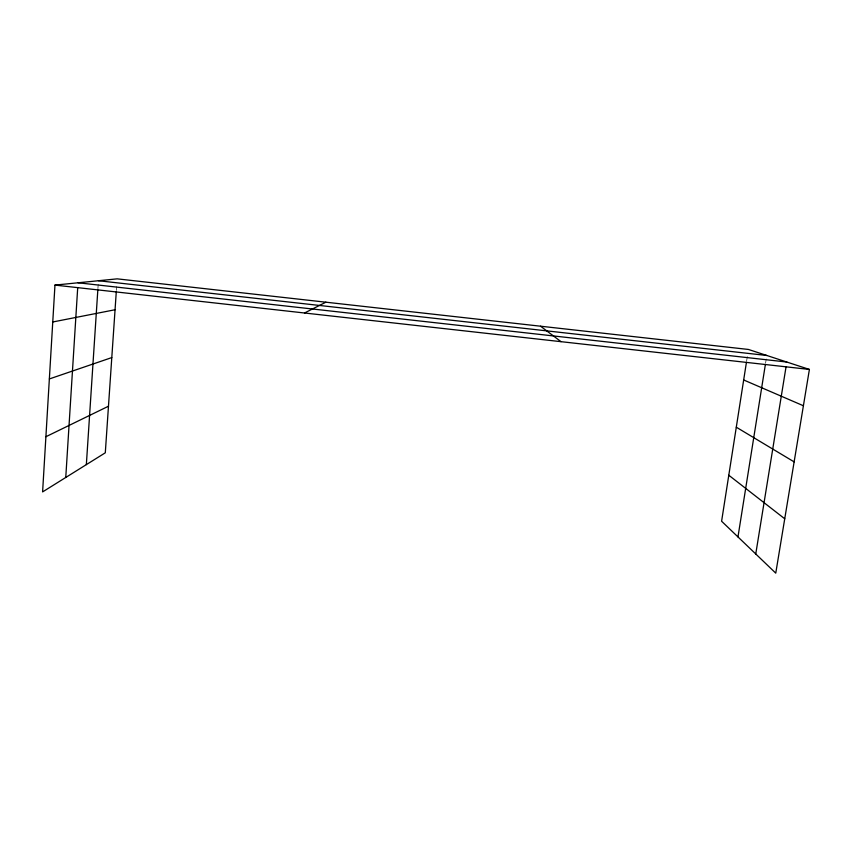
<?xml version="1.0" encoding="UTF-8"?>
<svg xmlns="http://www.w3.org/2000/svg" width="852" height="852" viewBox="0 0 852 852"><rect width="100%" height="100%" fill="white"/><g stroke="black" fill="none" stroke-linecap="round" stroke-linejoin="round"><path stroke-width="0.64" stroke-dasharray="4.26 3.19" d="M97.916 288.583L98.353 282.033M116.373 290.436L116.639 286.57M746.65 360.897L747.651 354.538M765.575 363.218L766.598 356.764"/><path stroke-width="1.28" d="M746.458 362.164L721.601 521.232L775.757 573.151L809.4 369.438L748.439 349.458L117.171 278.849L54.965 285.1L42.6 491.913L105.297 452.806L116.287 291.725M65.764 477.461L77.692 287.912M86.35 464.617L97.831 289.882M737.97 536.92L765.373 364.507M755.756 553.97L786.002 367.095M304.526 312.993L325.901 302.194M45.901 436.725L108.47 406.223M49.352 378.948L111.793 357.584M52.76 321.981L115.063 309.745M98.438 280.734L766.811 355.476M78.011 282.779L786.822 362.036M54.965 285.1L809.4 369.438M743.679 379.971L803.404 405.754M736.298 427.203L794.139 461.88M540.541 326.199L561.031 341.673M728.79 475.235L784.735 518.783"/></g></svg>
